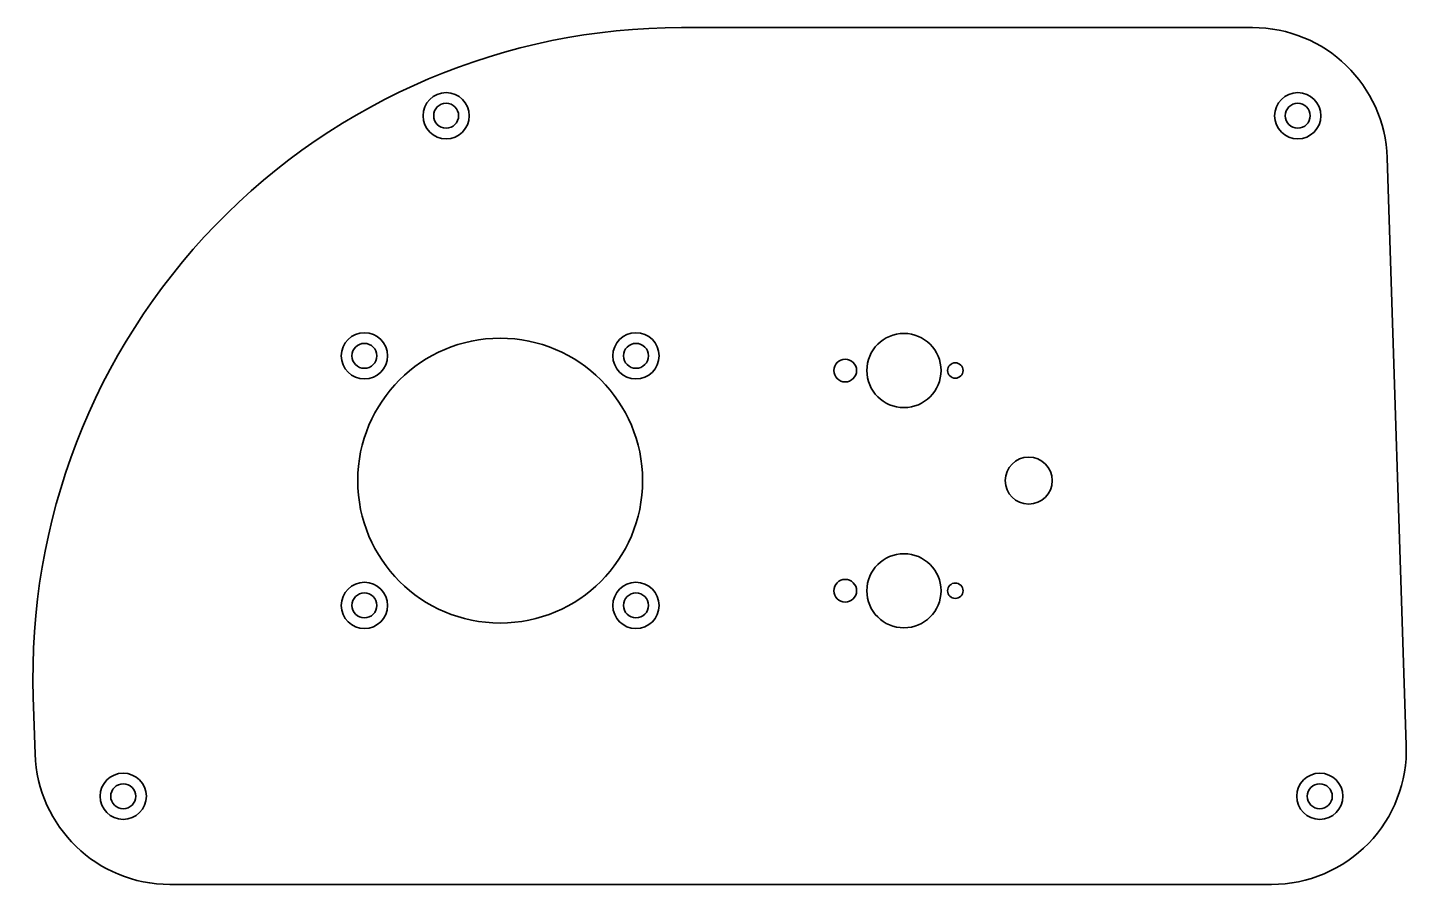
# Model space of a CAD drawing. Header units: millimetres. Extents: x -1 to 187, y 0 to 117.
import ezdxf

# ---------------------------------------------------------------- set-up
doc = ezdxf.new("R2010")
doc.units = ezdxf.units.MM
doc.layers.add('SIMUMAK Visible (ISO)', color=7, linetype='Continuous', lineweight=35)

# ---------------------------------------------------------------- blocks, each defined once
blk = doc.blocks.new('SIL-027-LPANEL-01_Sheet_SIL-027-LPANEL-01')
at = {"layer": 'SIMUMAK Visible (ISO)'}
for p, q in [((68.49, 59.18), (-9.28, 59.18)), ((89.44, -38.58), (86.84, 41.42)), ((-97.59, -32.04), (-97.34, -39.77)), ((-78.99, -57.53), (71.09, -57.53))]:
    blk.add_line(p, q, dxfattribs=at)
for centre, radius in [((-41.35, 47.18), 3.15), ((-41.35, 47.18), 1.7), ((74.65, 47.18), 3.15), ((74.65, 47.18), 1.7), ((-52.49, 14.47), 3.15), ((-15.49, 14.47), 3.15), ((21.01, 12.47), 5.05), ((-52.49, 14.47), 1.7), ((-33.99, -2.53), 19.4), ((-15.49, 14.47), 1.7), ((13.01, 12.47), 1.55), ((28.01, 12.47), 1.05), ((38.01, -2.53), 3.2), ((21.01, -17.53), 5.05), ((-52.49, -19.53), 3.15), ((-15.49, -19.53), 3.15), ((13.01, -17.53), 1.55), ((28.01, -17.53), 1.05), ((-52.49, -19.53), 1.7), ((-15.49, -19.53), 1.7), ((-85.34, -45.53), 3.15), ((77.66, -45.53), 3.15), ((-85.34, -45.53), 1.7), ((77.66, -45.53), 1.7)]:
    blk.add_circle(centre, radius, dxfattribs=at)
for centre, radius, start, end in [((-9.28, -29.17), 88.36, 90, 181.8593), ((68.49, 40.83), 18.36, 1.8593, 90), ((71.09, -39.17), 18.36, 270, 1.8593), ((-78.99, -39.17), 18.36, 181.8593, 270)]:
    blk.add_arc(centre, radius, start, end, dxfattribs=at)

msp = doc.modelspace()

# ---------------------------------------------------------------- block references
msp.add_blockref('SIL-027-LPANEL-01_Sheet_SIL-027-LPANEL-01', (97.59, 57.53))

doc.saveas('drawing.dxf')
